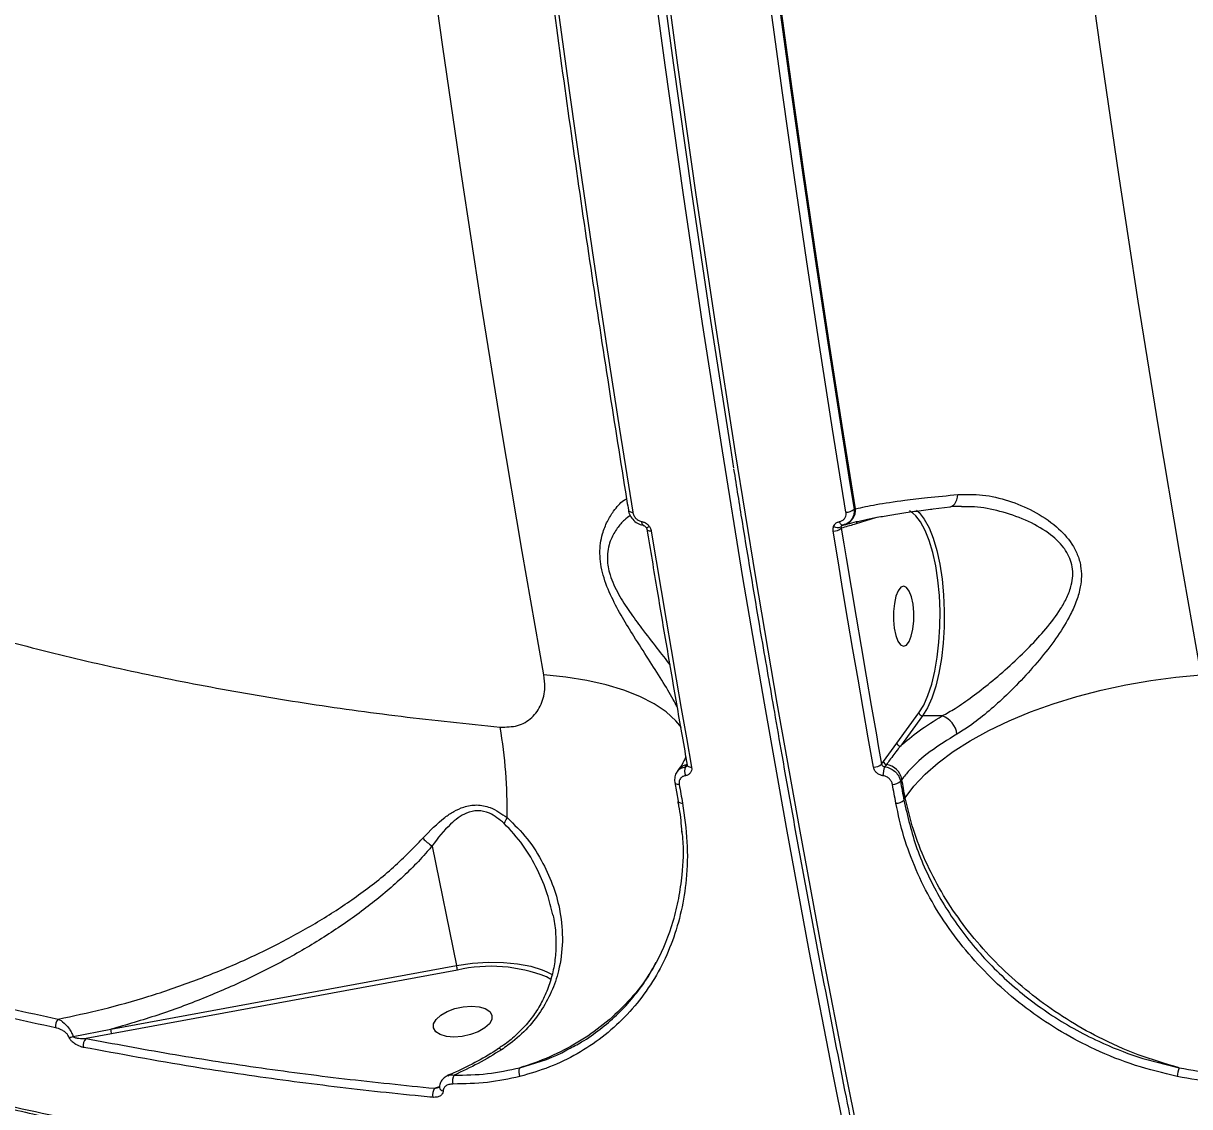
# Model space of a CAD drawing. Header units: millimetres. Extents: x -7720 to 6073, y -7402 to 5433.
# Drawn here: x 1062 to 1237.1, y -1005.5 to -842.8 of the extents above; entities that cross this region are included whole.
import ezdxf

# ---------------------------------------------------------------- set-up
doc = ezdxf.new("R2010")
doc.units = ezdxf.units.MM
for name, color, linetype in [('DIKOM_ОБЪЕКТ', 7, 'Continuous'), ('DIKOM_РАЗМЕР_ЗОНА', 7, 'Continuous'), ('DIKOM_РАЗМЕР_ОБЪЕКТА', 7, 'Continuous')]:
    doc.layers.add(name, color=color, linetype=linetype)
doc.styles.add('style1', font='arial.ttf', dxfattribs={"width": 0.8})
doc.dimstyles.new('1-50', dxfattribs={"dimtxt": 300, "dimasz": 200, "dimexe": 100, "dimexo": 0, "dimgap": 100, "dimtad": 1, "dimtxsty": 'style1', "dimcen": 200, "dimclrd": 7, "dimclre": 7, "dimclrt": 7, "dimadec": 1, "dimazin": 2, "dimtfac": 1, "dimtmove": 0, "dimatfit": 2, "dimfxl": 0, "dimlwd": 25, "dimlwe": 18, "dimarcsym": 0})

# ---------------------------------------------------------------- blocks, each defined once
blk = doc.blocks.new('*D0')
at = {"layer": 'Defpoints', "color": 0, "transparency": 16777216}
for p in [(-1165.04, 3934.07), (-6387.82, -4153.36), (1392.52, -4153.36)]:
    blk.add_point(p, dxfattribs=at)
at = {"layer": 'DIKOM_РАЗМЕР_ОБЪЕКТА', "color": 7, "lineweight": 18, "transparency": 16777216}
for p, q in [((-1165.04, 3934.07), (-6487.82, 3934.07)), ((1392.52, -4153.36), (-6487.82, -4153.36))]:
    blk.add_line(p, q, dxfattribs=at)
at = {"layer": 'DIKOM_РАЗМЕР_ОБЪЕКТА', "color": 7, "lineweight": 25, "transparency": 16777216}
blk.add_line((-6387.82, 3734.07), (-6387.82, -3953.36), dxfattribs=at)
at = {"layer": 'DIKOM_РАЗМЕР_ОБЪЕКТА', "color": 7, "transparency": 16777216}
for points in [[(-6421.16, 3734.07), (-6354.49, 3734.07), (-6387.82, 3934.07)], [(-6421.16, -3953.36), (-6354.49, -3953.36), (-6387.82, -4153.36)]]:
    blk.add_solid(points, dxfattribs=at)
at = {"layer": 'DIKOM_РАЗМЕР_ОБЪЕКТА', "color": 7, "transparency": 16777216, "insert": (-6640.99, -109.65), "char_height": 300, "attachment_point": 5, "rotation": 90, "style": 'style1'}
blk.add_mtext('8100', dxfattribs=at)
blk = doc.blocks.new('*D1')
at = {"layer": 'Defpoints', "color": 0, "transparency": 16777216}
for p in [(-3938.71, 77.29), (4572.68, -275.21), (4572.68, -6577.9)]:
    blk.add_point(p, dxfattribs=at)
at = {"layer": 'DIKOM_РАЗМЕР_ОБЪЕКТА', "color": 7, "lineweight": 18, "transparency": 16777216}
for p, q in [((-3938.71, 77.29), (-3938.71, -6677.9)), ((4572.68, -275.21), (4572.68, -6677.9))]:
    blk.add_line(p, q, dxfattribs=at)
at = {"layer": 'DIKOM_РАЗМЕР_ОБЪЕКТА', "color": 7, "lineweight": 25, "transparency": 16777216}
blk.add_line((-3738.71, -6577.9), (4372.68, -6577.9), dxfattribs=at)
at = {"layer": 'DIKOM_РАЗМЕР_ОБЪЕКТА', "color": 7, "transparency": 16777216}
for points in [[(-3738.71, -6544.56), (-3738.71, -6611.23), (-3938.71, -6577.9)], [(4372.68, -6544.56), (4372.68, -6611.23), (4572.68, -6577.9)]]:
    blk.add_solid(points, dxfattribs=at)
at = {"layer": 'DIKOM_РАЗМЕР_ОБЪЕКТА', "color": 7, "transparency": 16777216, "insert": (316.98, -6324.72), "char_height": 300, "attachment_point": 5, "style": 'style1'}
blk.add_mtext('8500', dxfattribs=at)
blk = doc.blocks.new('*D2')
at = {"layer": 'Defpoints', "color": 0, "transparency": 16777216}
for p in [(-2365.16, 5433.02), (-7269.56, -6016.09), (1800.96, -6016.09)]:
    blk.add_point(p, dxfattribs=at)
at = {"layer": 'DIKOM_РАЗМЕР_ЗОНА', "color": 7, "lineweight": 18, "transparency": 16777216}
for p, q in [((-2365.16, 5433.02), (-7369.56, 5433.02)), ((1800.96, -6016.09), (-7369.56, -6016.09))]:
    blk.add_line(p, q, dxfattribs=at)
at = {"layer": 'DIKOM_РАЗМЕР_ЗОНА', "color": 7, "lineweight": 25, "transparency": 16777216}
blk.add_line((-7269.56, 5233.02), (-7269.56, -5816.09), dxfattribs=at)
at = {"layer": 'DIKOM_РАЗМЕР_ЗОНА', "color": 7, "transparency": 16777216}
for points in [[(-7302.9, 5233.02), (-7236.23, 5233.02), (-7269.56, 5433.02)], [(-7302.9, -5816.09), (-7236.23, -5816.09), (-7269.56, -6016.09)]]:
    blk.add_solid(points, dxfattribs=at)
at = {"layer": 'DIKOM_РАЗМЕР_ЗОНА', "color": 7, "transparency": 16777216, "insert": (-7522.73, -291.53), "char_height": 300, "attachment_point": 5, "rotation": 90, "style": 'style1'}
blk.add_mtext('11500', dxfattribs=at)
blk = doc.blocks.new('*D3')
at = {"layer": 'Defpoints', "color": 0, "transparency": 16777216}
for p in [(-5938.71, -432.44), (6072.68, -1006.94), (6072.68, -7302.44)]:
    blk.add_point(p, dxfattribs=at)
at = {"layer": 'DIKOM_РАЗМЕР_ЗОНА', "color": 7, "lineweight": 18, "transparency": 16777216}
for p, q in [((-5938.71, -432.44), (-5938.71, -7402.44)), ((6072.68, -1006.94), (6072.68, -7402.44))]:
    blk.add_line(p, q, dxfattribs=at)
at = {"layer": 'DIKOM_РАЗМЕР_ЗОНА', "color": 7, "lineweight": 25, "transparency": 16777216}
blk.add_line((-5738.71, -7302.44), (5872.68, -7302.44), dxfattribs=at)
at = {"layer": 'DIKOM_РАЗМЕР_ЗОНА', "color": 7, "transparency": 16777216}
for points in [[(-5738.71, -7269.1), (-5738.71, -7335.77), (-5938.71, -7302.44)], [(5872.68, -7269.1), (5872.68, -7335.77), (6072.68, -7302.44)]]:
    blk.add_solid(points, dxfattribs=at)
at = {"layer": 'DIKOM_РАЗМЕР_ЗОНА', "color": 7, "transparency": 16777216, "insert": (66.98, -7049.26), "char_height": 300, "attachment_point": 5, "style": 'style1'}
blk.add_mtext('12000', dxfattribs=at)

msp = doc.modelspace()

# ---------------------------------------------------------------- linework, layer by layer
at = {"layer": 'DIKOM_ОБЪЕКТ', "color": 7, "linetype": 'Continuous', "lineweight": 15}
for p, q in [((1186.091, -911.912), (1186.717, -915.77)), ((1186.717, -915.77), (1186.955, -915.696)), ((1198.622, -915.718), (1201.137, -915.423)), ((1190.106, -917), (1187.058, -917.949)), ((1184.796, -918.612), (1185.184, -920.971)), ((1185.008, -918.172), (1184.961, -918.188)), ((1185.256, -918.081), (1185.008, -918.172)), ((1185.052, -918.155), (1185.086, -918.147)), ((1185.086, -918.147), (1185.386, -918.062)), ((1185.266, -918.109), (1185.349, -918.083)), ((1185.349, -918.083), (1185.433, -918.055)), ((1193.135, -950.867), (1196.469, -946.338)), ((1197.011, -946.791), (1193.677, -951.321)), ((1199.974, -946.791), (1197.011, -946.791)), ((1191.123, -953.648), (1193.135, -950.867)), ((1190.363, -951.297), (1190.846, -954.023)), ((1161.43, -954.422), (1161.672, -954.094)), ((1190.846, -954.023), (1191.123, -953.648)), ((1191.585, -954.095), (1191.344, -954.423)), ((1160.405, -954.848), (1160.181, -955.152)), ((1159.82, -956.784), (1160.328, -959.618)), ((1193.898, -956.33), (1193.693, -956.608)), ((1194.202, -959.44), (1194.396, -959.1)), ((1123.352, -966.335), (1127.042, -984.288)), ((1075.106, -993.854), (1127.042, -984.288)), ((1127.158, -984.957), (1075.222, -994.524)), ((1141.2, -986.37), (1140.537, -985.998)), ((1069.453, -994.944), (1075.106, -993.854)), ((1075.222, -994.524), (1071.386, -995.223)), ((1123.739, -1002.71), (1124.471, -1002.445))]:
    msp.add_line(p, q, dxfattribs=at)
at = {"layer": 'DIKOM_ОБЪЕКТ', "color": 7, "linetype": 'Continuous', "lineweight": 15, "flags": 128}
for points in [[(1140.135, -940.638), (1136.868, -922.099), (1133.714, -903.392), (1130.675, -884.524), (1127.752, -865.5), (1124.945, -846.327), (1122.256, -827.01), (1119.685, -807.556), (1117.233, -787.971), (1114.902, -768.261), (1112.691, -748.432), (1110.601, -728.492), (1108.634, -708.445), (1106.789, -688.299), (1105.067, -668.06), (1103.47, -647.734), (1101.996, -627.328), (1100.648, -606.849), (1099.425, -586.302), (1098.327, -565.695), (1098.173, -562.594)], [(1196.845, -562.594), (1196.999, -565.695), (1198.097, -586.302), (1199.32, -606.849), (1200.669, -627.328), (1202.142, -647.734), (1203.74, -668.06), (1205.461, -688.299), (1207.306, -708.445), (1209.273, -728.492), (1211.363, -748.432), (1213.574, -768.261), (1215.906, -787.971), (1218.357, -807.556), (1220.928, -827.01), (1223.617, -846.327), (1226.424, -865.5), (1229.347, -884.524), (1232.386, -903.392), (1235.54, -922.099), (1238.807, -940.638)], [(1187.192, -1018.548), (1183.543, -1000.399), (1180.002, -982.067), (1176.57, -963.558), (1173.249, -944.877), (1170.04, -926.03), (1166.944, -907.022), (1163.961, -887.86), (1161.092, -868.549), (1158.339, -849.095), (1155.702, -829.504), (1153.182, -809.781), (1150.78, -789.934), (1148.496, -769.967), (1146.332, -749.887)], [(1148.215, -749.887), (1150.38, -769.967), (1152.664, -789.934), (1155.066, -809.781), (1157.586, -829.504), (1160.223, -849.095), (1162.976, -868.549), (1165.844, -887.86), (1168.827, -907.022), (1171.924, -926.03), (1175.133, -944.877), (1178.454, -963.558), (1181.885, -982.067), (1185.427, -1000.399), (1189.076, -1018.548)], [(1186.955, -915.696), (1184.952, -903.218), (1182.997, -890.673), (1181.092, -878.064), (1179.236, -865.393), (1177.43, -852.66), (1175.673, -839.868), (1173.967, -827.018), (1172.311, -814.112)], [(1138.857, -814.736), (1140.512, -827.627), (1142.216, -840.461), (1143.97, -853.237), (1145.774, -865.955), (1147.627, -878.612), (1149.53, -891.206), (1151.481, -903.736), (1153.481, -916.2)], [(1185.507, -916.2), (1183.507, -903.736), (1181.555, -891.206), (1179.653, -878.611), (1177.8, -865.955), (1175.996, -853.237), (1174.242, -840.461), (1172.537, -827.627), (1170.883, -814.736)], [(1172.244, -815.49), (1173.758, -827.27), (1175.461, -840.094), (1177.214, -852.86), (1179.016, -865.567), (1180.868, -878.213), (1182.769, -890.797), (1184.719, -903.316), (1186.091, -911.912)], [(1168.673, -909.587), (1168.195, -906.6), (1165.215, -887.454), (1162.349, -868.159), (1159.598, -848.721), (1157.451, -832.844)], [(1201.134, -915.415), (1201.167, -915.409), (1201.409, -915.325), (1201.634, -915.17), (1201.835, -914.95), (1202.006, -914.67), (1202.143, -914.34), (1202.241, -913.968), (1202.297, -913.566)], [(1152.841, -915.931), (1152.871, -916.004), (1152.936, -916.068), (1153.034, -916.122), (1153.16, -916.162), (1153.311, -916.189), (1153.481, -916.2)], [(1195.528, -916.333), (1195.197, -916.116), (1195.032, -916.03)], [(1196.12, -915.911), (1196.505, -916.261), (1197.269, -917.239), (1197.977, -918.535), (1198.611, -920.122), (1199.158, -921.966), (1199.606, -924.025), (1199.945, -926.254), (1200.168, -928.606), (1200.27, -931.028), (1200.249, -933.468), (1200.104, -935.872), (1199.841, -938.187), (1199.463, -940.363), (1198.979, -942.352), (1198.401, -944.112), (1197.74, -945.602), (1197.011, -946.791)], [(1155.046, -918.177), (1155.003, -918.159), (1154.964, -918.118), (1154.931, -918.055), (1154.905, -917.972), (1154.886, -917.871), (1154.875, -917.753), (1154.872, -917.622)], [(1185.008, -918.172), (1184.951, -918.177), (1184.891, -918.159), (1184.829, -918.118), (1184.766, -918.055), (1184.705, -917.972), (1184.647, -917.87), (1184.592, -917.753), (1184.543, -917.622)], [(1196.469, -946.338), (1197.176, -945.185), (1197.817, -943.739), (1198.378, -942.034), (1198.847, -940.104), (1199.213, -937.994), (1199.469, -935.749), (1199.609, -933.418), (1199.629, -931.052), (1199.53, -928.704), (1199.314, -926.423), (1198.985, -924.261), (1198.551, -922.265), (1198.02, -920.477), (1197.405, -918.938), (1196.72, -917.681), (1195.978, -916.733), (1195.528, -916.333)], [(1155.095, -918.172), (1155.047, -918.177), (1155.046, -918.177)], [(1155.619, -918.773), (1155.619, -918.774), (1155.649, -918.847), (1155.715, -918.912), (1155.814, -918.966), (1155.942, -919.007), (1156.094, -919.033), (1156.265, -919.044)], [(1156.265, -919.044), (1157, -923.505), (1157.741, -927.958), (1158.489, -932.402), (1159.243, -936.836), (1160.003, -941.262), (1160.769, -945.678), (1161.541, -950.086), (1162.32, -954.484)], [(1189.636, -954.484), (1188.857, -950.086), (1188.085, -945.679), (1187.319, -941.262), (1186.559, -936.836), (1185.805, -932.402), (1185.057, -927.958), (1184.316, -923.505), (1183.581, -919.044)], [(1185.184, -920.971), (1185.531, -923.07), (1186.271, -927.519), (1187.018, -931.959), (1187.772, -936.39), (1188.531, -940.812), (1189.297, -945.225), (1190.068, -949.628), (1190.363, -951.297)], [(1193.752, -927.491), (1193.351, -928.006), (1193.015, -928.83), (1192.773, -929.897), (1192.643, -931.12), (1192.637, -932.401), (1192.754, -933.635), (1192.985, -934.723), (1193.312, -935.576), (1193.707, -936.126), (1194.14, -936.327), (1194.575, -936.164), (1194.976, -935.65), (1195.311, -934.825), (1195.554, -933.759), (1195.683, -932.535), (1195.69, -931.254), (1195.573, -930.02), (1195.342, -928.932), (1195.015, -928.079), (1194.619, -927.53), (1194.187, -927.328), (1193.752, -927.491)], [(1160.791, -948.514), (1159.976, -947.545), (1158.49, -946.203), (1156.681, -944.978), (1154.565, -943.882), (1152.16, -942.925), (1149.489, -942.115), (1146.577, -941.461), (1143.449, -940.967), (1140.135, -940.638)], [(1194.396, -959.1), (1195.721, -957.322), (1197.378, -955.561), (1199.35, -953.831), (1201.62, -952.15), (1204.167, -950.532), (1206.967, -948.992), (1209.995, -947.545), (1213.224, -946.203), (1216.624, -944.978), (1220.164, -943.882), (1223.812, -942.925), (1227.534, -942.115), (1231.297, -941.461), (1235.066, -940.967), (1238.807, -940.638)], [(1161.671, -954.198), (1161.702, -954.274), (1161.769, -954.343), (1161.868, -954.401), (1161.996, -954.444), (1162.149, -954.472), (1162.32, -954.484)], [(1159.82, -956.785), (1159.85, -956.86), (1159.916, -956.929), (1160.015, -956.987), (1160.142, -957.031), (1160.293, -957.06), (1160.463, -957.072)], [(1160.463, -957.072), (1160.527, -957.426), (1160.59, -957.781), (1160.654, -958.135), (1160.717, -958.489), (1160.781, -958.844), (1160.845, -959.198), (1160.908, -959.552), (1160.972, -959.906)], [(1192.998, -959.906), (1192.934, -959.552), (1192.87, -959.198), (1192.807, -958.844), (1192.743, -958.489), (1192.679, -958.135), (1192.616, -957.781), (1192.552, -957.426), (1192.489, -957.072)], [(1193.693, -956.608), (1193.757, -956.963), (1193.82, -957.317), (1193.884, -957.671), (1193.947, -958.025), (1194.011, -958.379), (1194.074, -958.733), (1194.138, -959.087), (1194.202, -959.44)], [(1194.396, -959.1), (1194.333, -958.754), (1194.271, -958.408), (1194.209, -958.062), (1194.147, -957.716), (1194.084, -957.369), (1194.022, -957.023), (1193.96, -956.677), (1193.898, -956.33)], [(1160.328, -959.614), (1160.328, -959.614), (1160.359, -959.693), (1160.425, -959.763), (1160.524, -959.821), (1160.651, -959.865), (1160.802, -959.894), (1160.972, -959.906)], [(1127.042, -984.288), (1129.433, -983.943), (1131.791, -983.778), (1134.063, -983.797), (1136.201, -984), (1138.158, -984.382), (1139.892, -984.935), (1140.583, -985.233)], [(1140.583, -985.233), (1141.365, -985.646), (1141.455, -985.7)], [(1126.635, -995.008), (1125.497, -994.914), (1124.558, -994.64), (1123.895, -994.208), (1123.56, -993.653), (1123.581, -993.02), (1123.957, -992.36), (1124.656, -991.727), (1125.623, -991.172), (1126.778, -990.74), (1128.029, -990.466), (1129.274, -990.372), (1130.412, -990.466), (1131.35, -990.74), (1132.014, -991.172), (1132.349, -991.727), (1132.328, -992.36), (1131.952, -993.02), (1131.253, -993.653), (1130.286, -994.208), (1129.131, -994.64), (1127.88, -994.914), (1126.635, -995.008)]]:
    msp.add_lwpolyline(points, dxfattribs=at)
at = {"layer": 'DIKOM_ОБЪЕКТ', "color": 7, "linetype": 'Continuous', "lineweight": 15}
for centre, radius, start, end in [((1184.596, -915.845), 2.363, 290.73045, 3.6095), ((1185.587, -914.506), 1.696, 267.29265, 311.79101), ((1187.554, -917.927), 0.496, 140.59867, 182.56791), ((1155.598, -917.898), 0.604, 260.78133, 309.92691), ((1183.664, -917.353), 1.693, 267.16489, 311.96396), ((1184.24, -917.29), 1.228, 240.76852, 295.06668), ((1185.17, -918.591), 0.452, 107.6046, 155.24108), ((1197.018, -946.232), 0.559, 190.87457, 269.28283), ((1198.849, -949.948), 3.351, 7.18399, 70.39253), ((1061.253, -960.818), 73.377, 359.01909, 9.67996), ((1193.684, -950.762), 0.559, 190.88491, 269.27869), ((1161.962, -956.023), 1.95, 98.5507, 142.94601), ((1162.878, -955.143), 1.617, 153.51661, 203.13592), ((1189.714, -952.87), 1.616, 267.23675, 314.48202), ((1194.196, -955.724), 3.135, 155.4845, 181.01291), ((1191.672, -953.542), 0.56, 190.90924, 261.04272), ((1191.148, -956.861), 2.801, 10.92473, 81.02423), ((1192.562, -955.466), 1.608, 267.38344, 314.7007), ((1193.071, -958.306), 1.602, 267.38812, 314.90002), ((1138.236, -964.478), 4.343, 146.39306, 159.1434), ((1117.556, -986.276), 9.692, 7.81727, 11.83599), ((1132.177, -1006.963), 22.571, 68.25834, 102.84803), ((1068.317, -993.339), 1.518, 137.26203, 190.68568), ((1065.498, -995.864), 9.816, 7.8427, 11.81056), ((1068.763, -992.946), 2.113, 272.44845, 289.04736), ((1072.479, -996.27), 1.514, 136.23734, 191.06819), ((1137.753, -1000.244), 1.386, 153.65012, 210.22343), ((1244.431, -1002.328), 9.304, 163.13654, 171.43327), ((1128.105, -1001.604), 1.677, 148.79282, 196.15764), ((1125.195, -1003.702), 1.762, 145.75582, 191.91621), ((1125.066, -1002.476), 0.637, 192.30286, 264.39149)]:
    msp.add_arc(centre, radius, start, end, dxfattribs=at)
for points, knots in [([(1189.076, -1018.548), (1193.395, -1018.519), (1205.029, -1018.442), (1224.271, -1017.766), (1246.801, -1016.359), (1269.754, -1014.267), (1293.06, -1011.479), (1316.647, -1007.987), (1339.994, -1003.866), (1363.027, -999.147), (1385.681, -993.87), (1408.324, -987.949), (1430.876, -981.378), (1453.253, -974.164), (1474.965, -966.465), (1495.951, -958.321), (1516.17, -949.776), (1535.951, -940.693), (1555.206, -931.079), (1573.852, -920.957), (1591.272, -910.671), (1607.466, -900.279), (1622.46, -889.836), (1636.696, -879.049), (1650.095, -867.937), (1662.595, -856.531), (1674.08, -844.922), (1684.493, -833.143), (1693.798, -821.23), (1702.013, -809.142), (1709.048, -796.917), (1714.901, -784.588), (1719.251, -772.449), (1721.685, -764.275), (1722.315, -760.236), (1722.338, -760.094)], [0, 0, 0, 0, 0.0185356, 0.0499377, 0.0813639, 0.1127659, 0.1450801, 0.1774207, 0.2097349, 0.2411369, 0.2725631, 0.3039652, 0.3362794, 0.3686198, 0.4009341, 0.4323361, 0.4637624, 0.4951644, 0.5274786, 0.5598191, 0.5921333, 0.6224048, 0.6526976, 0.6829691, 0.7140547, 0.7451637, 0.7762491, 0.8076513, 0.8390775, 0.8704797, 0.9027941, 0.9351346, 0.9674489, 0.998851, 1, 1, 1, 1]), ([(1721.497, -767.088), (1720.864, -769.416), (1719.158, -775.686), (1715.34, -785.983), (1709.75, -797.957), (1702.856, -810.066), (1694.651, -822.273), (1685.124, -834.536), (1674.489, -846.586), (1662.806, -858.386), (1650.16, -869.905), (1636.345, -881.333), (1621.359, -892.623), (1605.227, -903.733), (1588.304, -914.418), (1570.666, -924.652), (1552.405, -934.417), (1533.223, -943.874), (1513.147, -952.975), (1492.228, -961.68), (1471.175, -969.7), (1450.095, -977.044), (1429.084, -983.734), (1407.548, -989.967), (1385.535, -995.706), (1363.106, -1000.92), (1340.447, -1005.558), (1317.622, -1009.595), (1294.701, -1013.015), (1271.611, -1015.822), (1248.426, -1017.98), (1225.227, -1019.464), (1202.522, -1020.242), (1180.38, -1020.328), (1158.851, -1019.751), (1137.588, -1018.5), (1116.671, -1016.555), (1096.202, -1013.89), (1077.748, -1010.815), (1066.421, -1008.396), (1061.411, -1007.327)], [0, 0, 0, 0, 0.0156515, 0.0421674, 0.0687038, 0.0952198, 0.122506, 0.1498144, 0.1771005, 0.2036165, 0.230153, 0.2566689, 0.283955, 0.3112635, 0.3385496, 0.3650656, 0.391602, 0.418118, 0.4454041, 0.4727126, 0.4999987, 0.52556, 0.5511395, 0.5767008, 0.6029494, 0.6292179, 0.6554666, 0.6819826, 0.7085191, 0.7350351, 0.7623214, 0.7896299, 0.8169161, 0.8434321, 0.8699685, 0.8964846, 0.9237709, 0.9510793, 0.9783655, 1, 1, 1, 1]), ([(1138.224, -814.516), (1138.632, -817.73), (1139.817, -827.051), (1141.856, -842.395), (1144.372, -860.505), (1146.99, -878.492), (1149.659, -896.039), (1151.631, -908.49), (1152.689, -914.998), (1152.841, -915.931)], [0, 0, 0, 0, 0.0934426, 0.2709903, 0.4485403, 0.6260916, 0.8036423, 0.9718519, 1, 1, 1, 1]), ([(927.394, -827.923), (927.884, -830.535), (929.014, -836.55), (932.141, -845.664), (936.572, -855.375), (942.258, -864.839), (949.161, -874.028), (957.135, -882.729), (966.122, -890.925), (976.045, -898.611), (987.075, -905.919), (999.22, -912.806), (1012.466, -919.239), (1025.596, -924.691), (1038.344, -929.275), (1050.524, -933.121), (1063.235, -936.62), (1076.436, -939.757), (1090.063, -942.519), (1104.132, -944.902), (1118.61, -946.936), (1128.593, -947.965), (1133.585, -948.48)], [0, 0, 0, 0, 0.0418875, 0.0964457, 0.1509619, 0.2070686, 0.2632212, 0.319328, 0.3737147, 0.4281435, 0.4825302, 0.5385018, 0.5945191, 0.6504907, 0.6939339, 0.7373767, 0.7811665, 0.8249565, 0.868542, 0.9121278, 0.9560639, 1, 1, 1, 1]), ([(1673.672, -845.128), (1673.505, -845.317), (1669.967, -849.336), (1662.017, -857.081), (1649.818, -868.323), (1636.488, -879.377), (1622.249, -890.213), (1607.118, -900.779), (1590.939, -911.176), (1573.678, -921.366), (1555.346, -931.323), (1536.219, -940.894), (1516.39, -950.033), (1495.949, -958.698), (1474.956, -966.858), (1453.433, -974.488), (1431.428, -981.586), (1409.013, -988.136), (1386.292, -994.106), (1363.373, -999.47), (1341.778, -1003.903), (1321.586, -1007.525), (1302.828, -1010.465), (1284.088, -1012.977), (1265.192, -1015.08), (1246.176, -1016.75), (1227.085, -1017.958), (1208.16, -1018.727), (1195.747, -1018.836), (1189.544, -1018.891)], [0, 0, 0, 0, 0.0019425, 0.0413, 0.0807724, 0.1203034, 0.1598345, 0.1993068, 0.2386642, 0.2795277, 0.3205201, 0.3615779, 0.4026359, 0.4436281, 0.4844917, 0.5253551, 0.5663474, 0.6074053, 0.6484632, 0.6894555, 0.730319, 0.7634301, 0.7965756, 0.829721, 0.8628322, 0.8971052, 0.9314161, 0.965727, 1, 1, 1, 1]), ([(1662.959, -874.74), (1661.166, -877.028), (1656.461, -883.033), (1647.618, -892.661), (1636.585, -903.586), (1624.595, -914.24), (1611.77, -924.599), (1598.173, -934.637), (1583.586, -944.52), (1568.02, -954.205), (1551.504, -963.654), (1534.399, -972.661), (1516.776, -981.206), (1498.717, -989.28), (1479.934, -997.012), (1460.461, -1004.36), (1440.351, -1011.29), (1420.034, -1017.654), (1399.586, -1023.444), (1379.079, -1028.662), (1358.194, -1033.393), (1336.987, -1037.599), (1315.526, -1041.253), (1294.264, -1044.278), (1273.269, -1046.68), (1252.6, -1048.474), (1231.942, -1049.69), (1211.367, -1050.298), (1190.948, -1050.286), (1172.528, -1049.688), (1156.013, -1048.702), (1146.293, -1047.8), (1141.429, -1047.349)], [0, 0, 0, 0, 0.0213228, 0.0559646, 0.0906346, 0.1252762, 0.1589413, 0.1926322, 0.2262974, 0.2609395, 0.2956095, 0.3302517, 0.3639413, 0.3976567, 0.4313464, 0.4660119, 0.5007054, 0.535371, 0.569116, 0.6028868, 0.6366318, 0.6713525, 0.7061012, 0.7408219, 0.7746512, 0.8085064, 0.8423357, 0.8771408, 0.9119739, 0.9467791, 0.9733646, 1, 1, 1, 1]), ([(1168.638, -909.734), (1169.057, -912.366), (1170.417, -920.907), (1172.452, -933.082), (1174.109, -942.562), (1174.751, -946.238)], [0, 0, 0, 0, 0.2143319, 0.6952913, 1, 1, 1, 1]), ([(1160.127, -945.429), (1159.944, -945.068), (1159.33, -943.855), (1157.866, -941.432), (1155.859, -938.265), (1153.814, -935.115), (1151.91, -932.025), (1150.244, -928.974), (1149.143, -926.219), (1148.656, -923.995), (1148.522, -922.369), (1148.623, -920.837), (1148.98, -919.179), (1149.652, -917.52), (1150.74, -915.799), (1151.776, -914.608), (1152.403, -914.275), (1152.558, -914.192)], [0, 0, 0, 0, 0.0395196, 0.1326393, 0.2259157, 0.3213088, 0.3948709, 0.4703206, 0.5503642, 0.5904437, 0.6319329, 0.6747861, 0.7187508, 0.7884232, 0.8598108, 0.9651238, 1, 1, 1, 1]), ([(1186.955, -915.696), (1187.911, -915.481), (1189.851, -915.045), (1193.713, -914.481), (1197.874, -913.982), (1200.744, -913.712), (1202.297, -913.566)], [0, 0, 0, 0, 0.2848577, 0.5777473, 0.7715654, 1, 1, 1, 1]), ([(1202.297, -913.566), (1203.532, -913.539), (1206.042, -913.484), (1209.904, -914.388), (1213.703, -915.946), (1217.018, -918.11), (1219.197, -920.454), (1220.31, -922.535), (1220.93, -924.682), (1220.865, -927.083), (1220.173, -929.51), (1219.067, -932.002), (1217.309, -934.861), (1214.886, -938.042), (1212.163, -941.133), (1209.384, -943.931), (1206.653, -946.365), (1204.265, -948.239), (1202.801, -949.142), (1202.174, -949.529)], [0, 0, 0, 0, 0.0747584, 0.1519086, 0.2273914, 0.3051772, 0.3688493, 0.4010401, 0.4343288, 0.4904569, 0.5278007, 0.5660848, 0.6301027, 0.6957663, 0.7637292, 0.8332237, 0.892827, 0.9540608, 1, 1, 1, 1]), ([(1152.854, -915.931), (1152.859, -915.986), (1152.892, -916.326), (1153.178, -916.937), (1153.773, -917.628), (1154.448, -918.058), (1154.898, -918.122), (1155.047, -918.143)], [0, 0, 0, 0, 0.051186, 0.31651, 0.58911, 0.8645023, 1, 1, 1, 1]), ([(1186.717, -915.77), (1186.724, -915.854), (1186.752, -916.207), (1186.652, -916.811), (1186.284, -917.466), (1185.8, -917.916), (1185.41, -918.034), (1185.256, -918.081)], [0, 0, 0, 0, 0.0815199, 0.3431174, 0.5934852, 0.8399397, 1, 1, 1, 1]), ([(1185.445, -918.084), (1185.556, -918.049), (1186.006, -917.904), (1187.097, -917.625), (1188.726, -917.258), (1190.689, -916.879), (1192.93, -916.499), (1195.45, -916.127), (1197.36, -915.865), (1198.485, -915.734), (1198.622, -915.718)], [0, 0, 0, 0, 0.0472012, 0.1923931, 0.3444737, 0.500726, 0.6592605, 0.8187077, 0.9778128, 1, 1, 1, 1]), ([(1199.974, -946.791), (1200.605, -946.433), (1202.066, -945.605), (1204.495, -943.912), (1207.279, -941.748), (1210.184, -939.242), (1213.012, -936.536), (1215.598, -933.721), (1217.485, -931.235), (1218.727, -929.016), (1219.522, -926.912), (1219.702, -924.407), (1218.922, -922.566), (1217.704, -920.842), (1215.786, -919.094), (1212.456, -917.269), (1208.661, -916.01), (1205.387, -915.35), (1203.487, -915.402), (1202.842, -915.419)], [0, 0, 0, 0, 0.0484835, 0.1120576, 0.1773068, 0.2499752, 0.3241311, 0.3913803, 0.4599989, 0.4975499, 0.5359982, 0.5903173, 0.6439764, 0.6536696, 0.717717, 0.7968035, 0.8785244, 0.9587058, 1, 1, 1, 1]), ([(1201.122, -915.399), (1201.177, -915.389), (1201.728, -915.289), (1202.318, -915.304), (1202.851, -915.318)], [0, 0, 0, 0, 0.0986594, 1, 1, 1, 1]), ([(1153.129, -916.717), (1152.828, -916.921), (1152.144, -917.385), (1151.119, -918.595), (1150.298, -919.97), (1149.818, -921.421), (1149.601, -922.959), (1149.755, -924.442), (1150.294, -926.393), (1151.289, -928.54), (1153.004, -931.191), (1154.985, -933.881), (1157.081, -936.553), (1158.417, -938.295), (1159.048, -939.119)], [0, 0, 0, 0, 0.0719751, 0.1637035, 0.2572726, 0.3111111, 0.3664441, 0.4443397, 0.4662284, 0.5660933, 0.6618676, 0.7608878, 0.8870071, 1, 1, 1, 1]), ([(1153.481, -916.2), (1153.525, -916.368), (1153.612, -916.704), (1153.945, -917.148), (1154.379, -917.487), (1154.71, -917.578), (1154.872, -917.622)], [0, 0, 0, 0, 0.2566325, 0.5136623, 0.7612273, 1, 1, 1, 1]), ([(1154.872, -917.622), (1155.024, -917.663), (1155.328, -917.746), (1155.717, -918.021), (1155.901, -918.254), (1155.986, -918.361)], [0, 0, 0, 0, 0.3509501, 0.7013982, 1, 1, 1, 1]), ([(1183.641, -918.361), (1183.692, -918.254), (1183.804, -918.021), (1184.113, -917.746), (1184.4, -917.663), (1184.543, -917.622)], [0, 0, 0, 0, 0.2985986, 0.6490681, 1, 1, 1, 1]), ([(1184.543, -917.622), (1184.687, -917.581), (1184.974, -917.499), (1185.297, -917.203), (1185.498, -916.813), (1185.54, -916.457), (1185.513, -916.249), (1185.507, -916.2)], [0, 0, 0, 0, 0.2249835, 0.4495925, 0.6803137, 0.9238207, 1, 1, 1, 1]), ([(1155.045, -918.18), (1155.064, -918.183), (1155.116, -918.191), (1155.232, -918.24), (1155.361, -918.33), (1155.454, -918.423), (1155.489, -918.48), (1155.498, -918.495)], [0, 0, 0, 0, 0.1373103, 0.3770311, 0.630764, 0.9028939, 1, 1, 1, 1]), ([(1155.497, -918.496), (1155.518, -918.525), (1155.577, -918.61), (1155.608, -918.709), (1155.616, -918.762), (1155.617, -918.773)], [0, 0, 0, 0, 0.2995886, 0.8613116, 1, 1, 1, 1]), ([(1155.619, -918.774), (1156.128, -921.862), (1157.606, -930.819), (1159.625, -942.627), (1161.16, -951.307), (1161.671, -954.198)], [0, 0, 0, 0, 0.2597933, 0.7534278, 1, 1, 1, 1]), ([(1155.986, -918.361), (1156.026, -918.423), (1156.163, -918.638), (1156.222, -918.875), (1156.265, -919.044)], [0, 0, 0, 0, 0.2879055, 1, 1, 1, 1]), ([(1183.581, -919.044), (1183.572, -918.976), (1183.542, -918.74), (1183.6, -918.519), (1183.641, -918.361)], [0, 0, 0, 0, 0.2879474, 1, 1, 1, 1]), ([(1184.76, -918.402), (1184.76, -918.451), (1184.758, -918.521), (1184.788, -918.591), (1184.796, -918.612)], [0, 0, 0, 0, 0.70544573, 1, 1, 1, 1]), ([(1184.961, -918.188), (1184.939, -918.193), (1184.909, -918.201), (1184.847, -918.239), (1184.785, -918.301), (1184.768, -918.369), (1184.76, -918.402)], [0, 0, 0, 0, 0.1670612, 0.2336816, 0.6294457, 1, 1, 1, 1]), ([(1187.058, -917.949), (1186.957, -917.98), (1186.203, -918.21), (1185.449, -918.425), (1184.796, -918.612)], [0, 0, 0, 0, 0.1343783, 1, 1, 1, 1]), ([(916.516, -925.202), (916.956, -925.86), (918.491, -928.156), (921.428, -931.987), (925.317, -936.692), (929.512, -941.284), (933.99, -945.772), (938.757, -950.155), (943.814, -954.435), (949.163, -958.613), (954.807, -962.69), (960.74, -966.661), (966.94, -970.513), (973.384, -974.229), (980.054, -977.799), (986.949, -981.224), (994.071, -984.504), (1001.42, -987.641), (1009, -990.637), (1016.811, -993.493), (1024.857, -996.209), (1033.138, -998.785), (1041.66, -1001.224), (1050.42, -1003.522), (1059.393, -1005.675), (1068.542, -1007.673), (1077.836, -1009.509), (1087.267, -1011.18), (1096.839, -1012.689), (1106.554, -1014.038), (1116.416, -1015.225), (1126.428, -1016.253), (1136.592, -1017.121), (1146.91, -1017.83), (1157.387, -1018.38), (1168.027, -1018.765), (1178.063, -1018.992), (1184.597, -1019.013), (1187.493, -1019.023)], [0, 0, 0, 0, 0.0113642, 0.0396369, 0.0678558, 0.0960526, 0.124259, 0.1524966, 0.180796, 0.2091882, 0.2377045, 0.2663758, 0.2951096, 0.32372, 0.3521936, 0.380562, 0.4088574, 0.4371115, 0.4653562, 0.4936194, 0.5219261, 0.5503086, 0.5787986, 0.6074282, 0.6361693, 0.66484, 0.6933507, 0.7217435, 0.7500516, 0.7783069, 0.8065419, 0.8347881, 0.8630674, 0.8914123, 0.9198548, 0.9484271, 0.9771421, 1, 1, 1, 1]), ([(916.537, -924.886), (917.795, -926.752), (921.278, -931.921), (928.396, -940.055), (937.795, -949.273), (948.554, -958.083), (960.361, -966.314), (973.17, -973.947), (986.89, -980.98), (1001.745, -987.53), (1017.733, -993.55), (1034.824, -999.008), (1051.888, -1003.579), (1068.726, -1007.358), (1085.171, -1010.445), (1102.201, -1013.056), (1119.779, -1015.178), (1137.712, -1016.79), (1155.911, -1017.886), (1172.381, -1018.449), (1182.907, -1018.519), (1187.192, -1018.548)], [0, 0, 0, 0, 0.0324515, 0.0898525, 0.1489207, 0.2080371, 0.2671055, 0.3245063, 0.3819515, 0.4393524, 0.4984207, 0.5575371, 0.6166053, 0.6665644, 0.7165817, 0.7665992, 0.8170904, 0.8675819, 0.9167944, 0.9661184, 1, 1, 1, 1]), ([(1133.585, -948.48), (1134.479, -948.47), (1136.281, -948.449), (1138.451, -947.164), (1139.875, -945.135), (1140.395, -942.826), (1140.209, -941.263), (1140.135, -940.638)], [0, 0, 0, 0, 0.209906, 0.4228915, 0.6382676, 0.855356, 1, 1, 1, 1]), ([(1174.751, -946.238), (1175.12, -948.369), (1176.494, -956.316), (1178.973, -969.93), (1182.189, -987.071), (1185.327, -1003.176), (1187.427, -1013.506), (1188.388, -1018.235)], [0, 0, 0, 0, 0.087036, 0.3245417, 0.5620496, 0.7995585, 1, 1, 1, 1]), ([(1193.677, -951.321), (1194.567, -950.551), (1196.364, -948.997), (1198.763, -947.531), (1199.974, -946.791)], [0, 0, 0, 0, 0.4956402, 1, 1, 1, 1]), ([(1202.174, -949.529), (1200.778, -950.398), (1197.946, -952.16), (1195.375, -954.482), (1194.255, -955.884), (1193.898, -956.33)], [0, 0, 0, 0, 0.3984796, 0.8085164, 1, 1, 1, 1]), ([(1193.677, -951.321), (1193.566, -951.462), (1193.012, -952.167), (1192.314, -953.106), (1191.742, -953.882), (1191.585, -954.095)], [0, 0, 0, 0, 0.15365099, 0.768309, 1, 1, 1, 1]), ([(1160.179, -955.172), (1160.186, -955.156), (1160.293, -954.928), (1160.716, -954.622), (1161.192, -954.489), (1161.43, -954.422)], [0, 0, 0, 0, 0.0349473, 0.5173734, 1, 1, 1, 1]), ([(1161.448, -952.931), (1161.363, -953.133), (1161.113, -953.733), (1160.724, -954.392), (1160.356, -954.85), (1160.352, -954.856)], [0, 0, 0, 0, 0.33477708, 0.99200675, 1, 1, 1, 1]), ([(1162.32, -954.484), (1162.324, -954.507), (1162.351, -954.679), (1162.331, -955), (1162.146, -955.38), (1161.826, -955.668), (1161.536, -955.742), (1161.391, -955.779)], [0, 0, 0, 0, 0.0372419, 0.2778594, 0.5185936, 0.7592237, 1, 1, 1, 1]), ([(1161.43, -954.422), (1161.476, -954.412), (1161.567, -954.39), (1161.646, -954.338), (1161.664, -954.297), (1161.665, -954.296)], [0, 0, 0, 0, 0.4911213, 0.9830632, 1, 1, 1, 1]), ([(1161.667, -954.193), (1161.671, -954.214), (1161.681, -954.274), (1161.67, -954.289), (1161.666, -954.293), (1161.664, -954.295)], [0, 0, 0, 0, 0.24470842, 0.71507525, 1, 1, 1, 1]), ([(1191.062, -955.779), (1191.036, -955.775), (1190.849, -955.747), (1190.499, -955.626), (1190.082, -955.329), (1189.764, -954.934), (1189.679, -954.634), (1189.636, -954.484)], [0, 0, 0, 0, 0.0372982, 0.2782485, 0.51905, 0.7595512, 1, 1, 1, 1]), ([(1190.846, -954.023), (1190.862, -954.07), (1190.894, -954.166), (1191.006, -954.289), (1191.151, -954.38), (1191.271, -954.415), (1191.335, -954.422), (1191.344, -954.423)], [0, 0, 0, 0, 0.24026424, 0.48119658, 0.72227203, 0.96291837, 1, 1, 1, 1]), ([(1191.344, -954.423), (1191.385, -954.429), (1191.695, -954.479), (1192.273, -954.685), (1192.962, -955.187), (1193.485, -955.854), (1193.624, -956.357), (1193.693, -956.608)], [0, 0, 0, 0, 0.0370976, 0.277972, 0.5187698, 0.7593425, 1, 1, 1, 1]), ([(1160.181, -955.176), (1160.163, -955.194), (1159.952, -955.394), (1159.814, -955.959), (1159.728, -956.51), (1159.821, -956.773), (1159.825, -956.783)], [0, 0, 0, 0, 0.0445869, 0.5178725, 0.9811204, 1, 1, 1, 1]), ([(1161.391, -955.779), (1161.245, -955.816), (1160.955, -955.89), (1160.635, -956.176), (1160.451, -956.556), (1160.431, -956.876), (1160.459, -957.048), (1160.463, -957.072)], [0, 0, 0, 0, 0.2407418, 0.4813429, 0.7220598, 0.9628103, 1, 1, 1, 1]), ([(1192.489, -957.072), (1192.446, -956.922), (1192.361, -956.623), (1192.042, -956.228), (1191.624, -955.932), (1191.274, -955.811), (1191.087, -955.783), (1191.062, -955.779)], [0, 0, 0, 0, 0.2404892, 0.4810025, 0.7218792, 0.9629023, 1, 1, 1, 1]), ([(1160.234, -959.624), (1160.279, -959.844), (1160.564, -961.242), (1160.754, -962.79), (1160.801, -964.094), (1160.807, -964.244)], [0, 0, 0, 0, 0.1421008, 0.9015306, 1, 1, 1, 1]), ([(1194.202, -959.44), (1194.762, -961.879), (1195.612, -965.574), (1197.634, -970.378), (1200.04, -975.059), (1203.071, -979.51), (1206.641, -983.617), (1210.548, -987.458), (1214.928, -990.872), (1219.672, -993.774), (1224.065, -996.011), (1229.332, -998.136), (1233.451, -999.129), (1235.527, -999.629)], [0, 0, 0, 0, 0.1312184, 0.1987852, 0.2663515, 0.3975682, 0.4651568, 0.5327453, 0.6634792, 0.7308149, 0.7981506, 0.8982448, 1, 1, 1, 1]), ([(1235.527, -999.629), (1233.463, -999.021), (1229.334, -997.804), (1223.677, -995.262), (1218.571, -992.368), (1214.034, -989.21), (1209.827, -985.676), (1206.019, -981.792), (1202.644, -977.619), (1199.744, -973.209), (1197.387, -968.612), (1195.529, -963.892), (1194.773, -960.696), (1194.396, -959.1)], [0, 0, 0, 0, 0.1033749, 0.2067505, 0.2946066, 0.3827356, 0.4705918, 0.5587485, 0.6471807, 0.7353377, 0.8234657, 0.9118707, 1, 1, 1, 1]), ([(1121.973, -965.158), (1123.038, -964.049), (1124.497, -962.528), (1126.621, -961.105), (1128.2, -960.369), (1130.059, -960.049), (1132.376, -960.5), (1133.797, -961.498), (1134.619, -962.074)], [0, 0, 0, 0, 0.3030741, 0.4152352, 0.5295142, 0.6687531, 0.8085464, 1, 1, 1, 1]), ([(1134.177, -962.932), (1133.466, -962.35), (1132.254, -961.358), (1130.195, -960.908), (1128.589, -961.29), (1127.252, -962.078), (1125.452, -963.615), (1124.195, -965.144), (1123.348, -966.326), (1123.347, -966.327)], [0, 0, 0, 0, 0.1886193, 0.3216699, 0.4555505, 0.5691416, 0.6831303, 0.9996804, 1, 1, 1, 1]), ([(1160.972, -959.906), (1161.246, -961.844), (1161.794, -965.721), (1161.635, -971.138), (1160.857, -976.104), (1159.538, -980.589), (1157.671, -984.792), (1155.255, -988.641), (1152.343, -992.095), (1148.977, -995.107), (1145.185, -997.605), (1141.054, -999.624), (1138.053, -1000.503), (1136.555, -1000.942)], [0, 0, 0, 0, 0.102184, 0.2043683, 0.2924906, 0.3808915, 0.469014, 0.557404, 0.6460784, 0.7344673, 0.8228844, 0.9115814, 1, 1, 1, 1]), ([(1235.231, -1000.942), (1233.127, -1000.433), (1228.92, -999.414), (1223.114, -997.079), (1217.832, -994.303), (1213.098, -991.165), (1208.724, -987.593), (1204.781, -983.617), (1201.305, -979.305), (1198.338, -974.718), (1195.95, -969.911), (1194.091, -964.956), (1193.362, -961.588), (1192.998, -959.906)], [0, 0, 0, 0, 0.100969, 0.2019358, 0.2903379, 0.3790224, 0.4674236, 0.5561134, 0.6450891, 0.7337803, 0.8224246, 0.9113527, 1, 1, 1, 1]), ([(1134.619, -962.074), (1135.677, -963.095), (1137.797, -965.14), (1140.031, -968.789), (1141.668, -972.481), (1142.723, -976.424), (1143.071, -980.665), (1142.555, -984.723), (1141.347, -988.251), (1139.712, -991.244), (1137.505, -993.962), (1135.415, -995.811), (1134.087, -996.704), (1133.761, -996.924)], [0, 0, 0, 0, 0.1071399, 0.2145798, 0.3113468, 0.4080929, 0.5217526, 0.6352961, 0.7192636, 0.803176, 0.887821, 0.972405, 1, 1, 1, 1]), ([(1141.47, -976.672), (1141.229, -975.617), (1140.703, -973.31), (1139.189, -969.791), (1137.14, -966.098), (1135.164, -963.986), (1134.177, -962.932)], [0, 0, 0, 0, 0.2087224, 0.456791, 0.7288374, 1, 1, 1, 1]), ([(1143.867, -996.806), (1144.521, -996.466), (1146.182, -995.603), (1149.481, -993.274), (1152.695, -990.231), (1155.363, -986.702), (1157.655, -982.892), (1159.361, -978.691), (1160.454, -974.215), (1161.006, -970.079), (1161.216, -966.683), (1160.941, -964.441), (1160.897, -964.079)], [0, 0, 0, 0, 0.0574565, 0.1457822, 0.3173042, 0.4056461, 0.4939924, 0.6650956, 0.7531966, 0.8412945, 0.9743292, 1, 1, 1, 1]), ([(1067.202, -992.308), (1069.439, -991.839), (1074.024, -990.877), (1080.817, -988.951), (1087.618, -986.637), (1094.278, -983.932), (1100.606, -980.902), (1106.544, -977.587), (1112.094, -973.937), (1117.382, -969.884), (1120.443, -966.733), (1121.973, -965.158)], [0, 0, 0, 0, 0.1079573, 0.2212642, 0.3345711, 0.4497842, 0.5649867, 0.6720709, 0.77913, 0.8896214, 1, 1, 1, 1]), ([(1123.352, -966.335), (1123.201, -966.514), (1121.682, -968.308), (1118.502, -971.532), (1113.426, -975.742), (1107.894, -979.606), (1101.921, -983.161), (1095.629, -986.378), (1089.013, -989.257), (1082.178, -991.801), (1077.464, -993.17), (1075.106, -993.854)], [0, 0, 0, 0, 0.0129741, 0.1306091, 0.2483387, 0.3704485, 0.4925892, 0.6182916, 0.7440057, 0.8720027, 1, 1, 1, 1]), ([(1121.973, -965.158), (1122, -965.188), (1122.193, -965.401), (1122.64, -965.834), (1123.099, -966.154), (1123.347, -966.327)], [0, 0, 0, 0, 0.0699659, 0.4978303, 1, 1, 1, 1]), ([(1123.347, -966.327), (1123.348, -966.328), (1123.35, -966.33), (1123.352, -966.333), (1123.352, -966.335), (1123.352, -966.335)], [0, 0, 0, 0, 0.3433167, 0.8168089, 1, 1, 1, 1]), ([(1141.489, -976.667), (1141.517, -976.776), (1141.767, -977.746), (1141.943, -979.59), (1141.984, -982.143), (1141.668, -984.622), (1141.051, -986.999), (1140.137, -989.241), (1138.956, -991.304), (1137.542, -993.166), (1135.914, -994.806), (1134.528, -995.975), (1133.637, -996.521), (1133.408, -996.662)], [0, 0, 0, 0, 0.0150342, 0.13254, 0.247367, 0.3595215, 0.4697786, 0.5767887, 0.6798756, 0.7788726, 0.8740074, 0.9675422, 1, 1, 1, 1]), ([(1014.099, -977.821), (1018.227, -979.225), (1026.482, -982.035), (1039.549, -985.812), (1053.064, -989.292), (1062.489, -991.303), (1067.202, -992.308)], [0, 0, 0, 0, 0.2490974, 0.4981946, 0.7490975, 1, 1, 1, 1]), ([(1066.825, -993.62), (1062.135, -992.62), (1052.756, -990.62), (1039.238, -987.145), (1026.104, -983.353), (1017.769, -980.517), (1013.602, -979.099)], [0, 0, 0, 0, 0.2490968, 0.4981933, 0.7490976, 1, 1, 1, 1]), ([(1156.953, -983.817), (1156.622, -984.43), (1155.578, -986.37), (1153.249, -989.274), (1150.029, -992.496), (1146.302, -995.26), (1142.166, -997.562), (1138.816, -998.918), (1136.882, -999.515), (1136.511, -999.629)], [0, 0, 0, 0, 0.0809634, 0.2560522, 0.4305809, 0.6062951, 0.7825779, 0.9582927, 1, 1, 1, 1]), ([(1067.202, -992.308), (1067.27, -992.342), (1067.631, -992.521), (1068.23, -992.985), (1068.84, -993.719), (1069.233, -994.363), (1069.378, -994.746), (1069.453, -994.944)], [0, 0, 0, 0, 0.0825689, 0.43508, 0.67724, 0.8329984, 1, 1, 1, 1]), ([(1068.853, -995.058), (1068.797, -994.94), (1068.684, -994.704), (1068.342, -994.337), (1067.786, -993.936), (1067.238, -993.713), (1066.891, -993.635), (1066.825, -993.62)], [0, 0, 0, 0, 0.1455997, 0.2899645, 0.5320909, 0.9098019, 1, 1, 1, 1]), ([(1070.994, -996.561), (1070.919, -996.545), (1070.55, -996.464), (1069.967, -996.226), (1069.384, -995.805), (1069.028, -995.422), (1068.912, -995.179), (1068.853, -995.058)], [0, 0, 0, 0, 0.095119, 0.4719649, 0.7157772, 0.8572236, 1, 1, 1, 1]), ([(1069.453, -994.944), (1069.474, -994.966), (1069.516, -995.008), (1069.645, -995.072), (1069.911, -995.155), (1070.442, -995.229), (1070.962, -995.242), (1071.314, -995.226), (1071.386, -995.223)], [0, 0, 0, 0, 0.0461274, 0.09014, 0.2100911, 0.4598305, 0.8891835, 1, 1, 1, 1]), ([(1123.472, -1004.065), (1122.886, -1004.009), (1119.955, -1003.728), (1112.382, -1002.941), (1100.908, -1001.534), (1086.251, -999.392), (1076.453, -997.574), (1070.994, -996.561)], [0, 0, 0, 0, 0.0321646, 0.1608341, 0.4183965, 0.6759573, 1, 1, 1, 1]), ([(1071.386, -995.223), (1075.567, -996.009), (1083.929, -997.579), (1096.893, -999.576), (1110.13, -1001.329), (1119.203, -1002.25), (1123.739, -1002.71)], [0, 0, 0, 0, 0.249314, 0.4986271, 0.7493148, 1, 1, 1, 1]), ([(1133.425, -996.684), (1133.39, -996.708), (1132.343, -997.438), (1130.162, -998.652), (1127.625, -999.996), (1126.119, -1000.603), (1125.73, -1000.76)], [0, 0, 0, 0, 0.0146127, 0.4341589, 0.8539654, 1, 1, 1, 1]), ([(1133.761, -996.924), (1132.615, -997.63), (1130.314, -999.049), (1127.889, -1000.171), (1126.671, -1000.735)], [0, 0, 0, 0, 0.4978683, 1, 1, 1, 1]), ([(1133.761, -996.924), (1133.744, -996.907), (1133.68, -996.84), (1133.544, -996.717), (1133.431, -996.633), (1133.43, -996.692), (1133.43, -996.695)], [0, 0, 0, 0, 0.09451, 0.3762598, 0.9712203, 1, 1, 1, 1]), ([(1136.511, -999.629), (1138.688, -999.001), (1141.258, -998.26), (1143.521, -996.998), (1143.867, -996.806)], [0, 0, 0, 0, 0.8474725, 1, 1, 1, 1]), ([(1126.671, -1000.735), (1128.348, -1000.71), (1131.727, -1000.659), (1134.909, -999.974), (1136.511, -999.629)], [0, 0, 0, 0, 0.4964884, 1, 1, 1, 1]), ([(1235.527, -999.629), (1237.431, -999.97), (1241.267, -1000.657), (1245.125, -1000.709), (1247.068, -1000.735)], [0, 0, 0, 0, 0.4964815, 1, 1, 1, 1]), ([(1125.738, -1000.811), (1125.543, -1000.902), (1125.133, -1001.093), (1124.685, -1001.628), (1124.441, -1002.174), (1124.468, -1002.514), (1124.477, -1002.613)], [0, 0, 0, 0, 0.2784723, 0.5847202, 0.8792769, 1, 1, 1, 1]), ([(1125.76, -1000.827), (1125.817, -1000.791), (1126.056, -1000.639), (1126.405, -1000.694), (1126.671, -1000.735)], [0, 0, 0, 0, 0.2387409, 1, 1, 1, 1]), ([(1136.555, -1000.942), (1134.94, -1001.29), (1131.688, -1001.991), (1128.234, -1002.044), (1126.494, -1002.07)], [0, 0, 0, 0, 0.4964892, 1, 1, 1, 1]), ([(1247.029, -1002.07), (1245.071, -1002.045), (1241.126, -1001.994), (1237.205, -1001.294), (1235.231, -1000.942)], [0, 0, 0, 0, 0.4964934, 1, 1, 1, 1]), ([(1125.003, -1003.11), (1125.002, -1003.144), (1124.996, -1003.297), (1124.899, -1003.567), (1124.605, -1003.868), (1124.116, -1004.075), (1123.692, -1004.069), (1123.472, -1004.065)], [0, 0, 0, 0, 0.0490771, 0.2179346, 0.4266295, 0.7022195, 1, 1, 1, 1]), ([(1123.739, -1002.71), (1123.913, -1002.679), (1124.142, -1002.639), (1124.354, -1002.553), (1124.405, -1002.532)], [0, 0, 0, 0, 0.7615573, 1, 1, 1, 1]), ([(1124.477, -1002.508), (1124.48, -1002.511), (1124.483, -1002.515), (1124.422, -1002.531), (1124.406, -1002.535)], [0, 0, 0, 0, 0.73730506, 1, 1, 1, 1]), ([(1126.494, -1002.07), (1126.278, -1002.084), (1125.85, -1002.11), (1125.373, -1002.354), (1125.064, -1002.694), (1125.023, -1002.975), (1125.003, -1003.11)], [0, 0, 0, 0, 0.2974332, 0.5890059, 0.8028707, 1, 1, 1, 1])]:
    msp.add_open_spline(points, degree=3, knots=knots, dxfattribs=at)

# ---------------------------------------------------------------- dimensions: what is measured, and where the dimension line sits
at = {"layer": 'DIKOM_РАЗМЕР_ЗОНА'}
dim = msp.add_linear_dim(base=(-7269.562, -6016.09), p1=(-2365.162, 5433.022), p2=(1800.959, -6016.09), angle=90, text='11500', dimstyle='1-50', dxfattribs=at)
dim.commit()
dim.dimension.update_dxf_attribs({"geometry": '*D2', "text_midpoint": (-7269.562, -291.534), "dimtype": 160})
dim = msp.add_linear_dim(base=(6072.676, -7302.437), p1=(-5938.714, -432.437), p2=(6072.676, -1006.937), text='12000', dimstyle='1-50', dxfattribs=at)
dim.commit()
dim.dimension.update_dxf_attribs({"geometry": '*D3', "text_midpoint": (66.981, -7302.437), "dimtype": 160})
at = {"layer": 'DIKOM_РАЗМЕР_ОБЪЕКТА'}
dim = msp.add_linear_dim(base=(-6387.822, -4153.364), p1=(-1165.044, 3934.068), p2=(1392.523, -4153.364), angle=90, text='8100', dimstyle='1-50', dxfattribs=at)
dim.commit()
dim.dimension.update_dxf_attribs({"geometry": '*D0', "text_midpoint": (-6387.822, -109.648), "dimtype": 160})
dim = msp.add_linear_dim(base=(4572.676, -6577.897), p1=(-3938.714, 77.288), p2=(4572.676, -275.211), text='8500', dimstyle='1-50', dxfattribs=at)
dim.commit()
dim.dimension.update_dxf_attribs({"geometry": '*D1', "text_midpoint": (316.981, -6577.897), "dimtype": 160})

doc.saveas('drawing.dxf')
